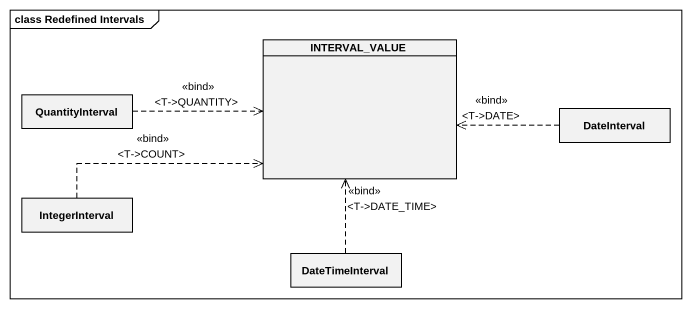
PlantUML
@startuml
mainframe class Redefined Intervals
hide circle
hide empty members
class INTERVAL_VALUE
class QuantityInterval
class DateInterval
class IntegerInterval
class DateTimeInterval
QuantityInterval .right.> INTERVAL_VALUE : <<bind>>\n<T->QUANTITY>
DateInterval .left.> INTERVAL_VALUE : <<bind>>\n<T->DATE>
IntegerInterval .right.> INTERVAL_VALUE : <<bind>>\n<T->COUNT>
DateTimeInterval .up.> INTERVAL_VALUE : <<bind>>\n<T->DATE_TIME>
@enduml
